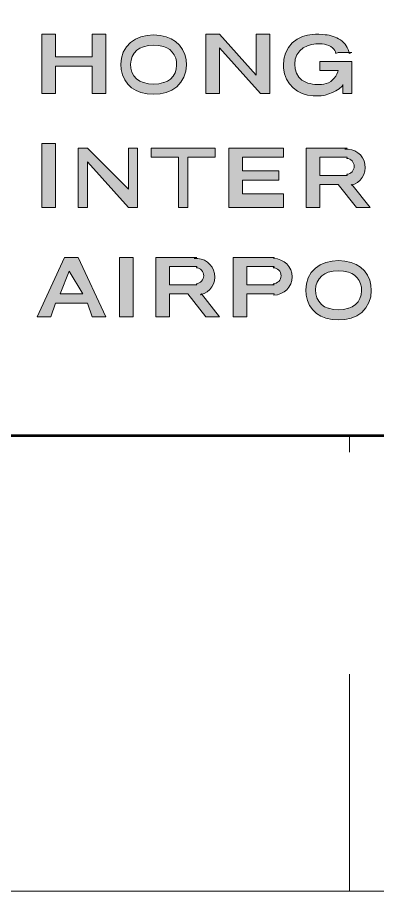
# Model space of a CAD drawing. Header units: inches. Extents: x 241.812 to 242.232, y 83.676 to 83.973.
# Drawn here: x 242.00256 to 242.01046, y 83.67609 to 83.69527 of the extents above; entities that cross this region are included whole.
import ezdxf

# ---------------------------------------------------------------- set-up
doc = ezdxf.new("R2010")
doc.units = ezdxf.units.IN
doc.header["$MEASUREMENT"] = 0
doc.linetypes.add('DGN2', pattern=[0.00224624150771958, 0.00112312075385979, -0.00112312075385979])
doc.layers.get('0').update_dxf_attribs({"lineweight": 0})
doc.layers.add('Level 63', color=7, linetype='Continuous', lineweight=0)

# ---------------------------------------------------------------- blocks, each defined once
blk = doc.blocks.new('AnonymusCell')
at = {"layer": 'Level 63', "linetype": 'Continuous', "lineweight": 0}
h = blk.add_hatch(color=7, dxfattribs=at)
h.paths.add_polyline_path([(-0.00153445288083276, 0.0002814600347562646), (-0.001507982362738858, 0.0005510912018280578), (-0.001425725500837416, 0.0008081658409935244), (-0.001291658260470285, 0.001040257999903815), (-0.00111226091195249, 0.001236149278611265), (-0.0008962048003127165, 0.001386371081935067), (-0.0006539332579222901, 0.001483662286688059), (-0.0003779530227348005, 0.001545581851047473), (-9.637629403869141e-05, 0.001566359365455128), (0.0001852004356237558, 0.001545581865315171), (0.000461180710658482, 0.001483662293054522), (0.0006744522445387702, 0.001401508800540796), (0.0008686928527481541, 0.001278198947574083), (0.001036701776683913, 0.001118303995014003), (0.001172250701301891, 0.0009277514621715), (0.001270314647058512, 0.0007136053857266234), (0.00132725825255875, 0.0004838044465316216), (0.001340970542457853, 0.0002468676721321117), (0.001341700383932221, 0.0002468738020411365), (0.001315229865838319, -2.275736503065673e-05), (0.001232973003936877, -0.0002798320041961233), (0.001098905763569746, -0.0005119241631064142), (0.0009195084150519506, -0.0007078154418138638), (0.0007034523034121776, -0.0008580372451376661), (0.0004611807669334667, -0.0009553284498906578), (0.0001852005317459771, -0.001017248014250072), (-9.6376196950132e-05, -0.001038025528657727), (-0.0003779529266125792, -0.00101724802851777), (-0.000653933207559021, -0.0009553284562571207), (-0.0008672047414393091, -0.000873174963743395), (-0.001061445349648693, -0.0007498651107766818), (-0.001229454273584452, -0.0005899701582166017), (-0.00136500319820243, -0.0003994176253740989), (-0.001463067143959051, -0.0001852715489292223), (-0.001520010749459288, 4.452939026577951e-05), (-0.001533723039358392, 0.0002814661646652894)])
h.paths.add_polyline_path([(-0.0005456527019873647, 0.001051130923400478), (-0.0003264053179350412, 0.001101850825619977), (-0.0001024775271503131, 0.001119481343806683), (0.0001215744065916624, 0.001103663749347561), (0.0003411916934510373, 0.001054719883285316), (0.0003411229187690878, 0.001054471772505394), (0.0004823641951361424, 0.001002093214708566), (0.0006108662408337295, 0.0009215305067016288), (0.0007215336243007187, 0.0008159781638710228), (0.0008099781036321474, 0.0006896216039251613), (0.0008726926312192518, 0.000547471184376036), (0.0009071904172515133, 0.0003951635293333311), (0.0009121035371890684, 0.000238738023000451), (0.0009137877351008683, 0.0002387418663261087), (0.000896114361353284, 6.769107815784992e-05), (0.000843222938613053, -9.524649661329931e-05), (0.0007576477223665279, -0.0002422638186203585), (0.0006434889888282669, -0.0003663166562830611), (0.0005062165733988877, -0.0004614611051465545), (0.00035240778743173, -0.000523138385801758), (0.0003420121198018933, -0.0005261379151306755), (0.0001250181237537618, -0.0005748231903623946), (-9.637620735247765e-05, -0.0005911598525472073), (-0.0003177705391408381, -0.0005748232015605481), (-0.0005347645375195498, -0.0005261379373280306), (-0.0005451602843322689, -0.000523138385801758), (-0.0007061677436581704, -0.0004575312743781978), (-0.0008485993076305931, -0.0003553046352635647), (-0.0009649453989482026, -0.0002218482768512331), (-0.001049071773707055, -6.419856671868729e-05), (-0.001096542943798795, 0.0001093325547287805), (-0.001104856034089607, 0.0002895958137969501), (-0.001106540232001407, 0.0002895919704712924), (-0.001088886940578959, 0.0004605476794381502), (-0.001036054250391771, 0.0006234038507670903), (-0.0009505707554922083, 0.0007703661221398761), (-0.0008365277304847041, 0.000894400819618113), (-0.0006993833208639444, 0.0009895715923278203), (-0.0005457013136833666, 0.001051323528486137)])
at = {"layer": 'Level 63', "color": 7, "linetype": 'Continuous', "lineweight": 0}
for points in [[(-0.00153445288083276, 0.0002814600347562646), (-0.001507982362738858, 0.0005510912018280578), (-0.001425725500837416, 0.0008081658409935244), (-0.001291658260470285, 0.001040257999903815), (-0.00111226091195249, 0.001236149278611265), (-0.0008962048003127165, 0.001386371081935067), (-0.0006539332579222901, 0.001483662286688059), (-0.0003779530227348005, 0.001545581851047473), (-9.637629403869141e-05, 0.001566359365455128), (0.0001852004356237558, 0.001545581865315171), (0.000461180710658482, 0.001483662293054522), (0.0006744522445387702, 0.001401508800540796), (0.0008686928527481541, 0.001278198947574083), (0.001036701776683913, 0.001118303995014003), (0.001172250701301891, 0.0009277514621715), (0.001270314647058512, 0.0007136053857266234), (0.00132725825255875, 0.0004838044465316216), (0.001340970542457853, 0.0002468676721321117), (0.001341700383932221, 0.0002468738020411365), (0.001315229865838319, -2.275736503065673e-05), (0.001232973003936877, -0.0002798320041961233), (0.001098905763569746, -0.0005119241631064142), (0.0009195084150519506, -0.0007078154418138638), (0.0007034523034121776, -0.0008580372451376661), (0.0004611807669334667, -0.0009553284498906578), (0.0001852005317459771, -0.001017248014250072), (-9.6376196950132e-05, -0.001038025528657727), (-0.0003779529266125792, -0.00101724802851777), (-0.000653933207559021, -0.0009553284562571207), (-0.0008672047414393091, -0.000873174963743395), (-0.001061445349648693, -0.0007498651107766818), (-0.001229454273584452, -0.0005899701582166017), (-0.00136500319820243, -0.0003994176253740989), (-0.001463067143959051, -0.0001852715489292223), (-0.001520010749459288, 4.452939026577951e-05), (-0.001533723039358392, 0.0002814661646652894)], [(-0.0005456527019873647, 0.001051130923400478), (-0.0003264053179350412, 0.001101850825619977), (-0.0001024775271503131, 0.001119481343806683), (0.0001215744065916624, 0.001103663749347561), (0.0003411916934510373, 0.001054719883285316), (0.0003411229187690878, 0.001054471772505394), (0.0004823641951361424, 0.001002093214708566), (0.0006108662408337295, 0.0009215305067016288), (0.0007215336243007187, 0.0008159781638710228), (0.0008099781036321474, 0.0006896216039251613), (0.0008726926312192518, 0.000547471184376036), (0.0009071904172515133, 0.0003951635293333311), (0.0009121035371890684, 0.000238738023000451), (0.0009137877351008683, 0.0002387418663261087), (0.000896114361353284, 6.769107815784992e-05), (0.000843222938613053, -9.524649661329931e-05), (0.0007576477223665279, -0.0002422638186203585), (0.0006434889888282669, -0.0003663166562830611), (0.0005062165733988877, -0.0004614611051465545), (0.00035240778743173, -0.000523138385801758), (0.0003420121198018933, -0.0005261379151306755), (0.0001250181237537618, -0.0005748231903623946), (-9.637620735247765e-05, -0.0005911598525472073), (-0.0003177705391408381, -0.0005748232015605481), (-0.0005347645375195498, -0.0005261379373280306), (-0.0005451602843322689, -0.000523138385801758), (-0.0007061677436581704, -0.0004575312743781978), (-0.0008485993076305931, -0.0003553046352635647), (-0.0009649453989482026, -0.0002218482768512331), (-0.001049071773707055, -6.419856671868729e-05), (-0.001096542943798795, 0.0001093325547287805), (-0.001104856034089607, 0.0002895958137969501), (-0.001106540232001407, 0.0002895919704712924), (-0.001088886940578959, 0.0004605476794381502), (-0.001036054250391771, 0.0006234038507670903), (-0.0009505707554922083, 0.0007703661221398761), (-0.0008365277304847041, 0.000894400819618113), (-0.0006993833208639444, 0.0009895715923278203), (-0.0005457013136833666, 0.001051323528486137)]]:
    blk.add_lwpolyline(points, close=True, dxfattribs=at)
blk = doc.blocks.new('AnonymusCell_6')
at = {"layer": 'Level 63', "linetype": 'Continuous', "lineweight": 0}
h = blk.add_hatch(color=7, dxfattribs=at)
h.paths.add_polyline_path([(-0.001420591493626944, 0.0001814600347529449), (-0.001394120975533042, 0.0004510912018247382), (-0.0013118641136316, 0.0007081658409902047), (-0.001177796873264469, 0.0009402579999004956), (-0.0009983995247466737, 0.001136149278607945), (-0.0007823434131069007, 0.001286371081931748), (-0.0005400718706596308, 0.001383662286713161), (-0.0002640916354721412, 0.001445581851072575), (1.748509322396785e-05, 0.00146635936548023), (0.000299061822886415, 0.001445581865340273), (0.0005750420964432124, 0.001383662293051202), (0.0007883136303235005, 0.001301508800537476), (0.0009825542385328845, 0.001178198947570763), (0.001150563162468643, 0.001018303995010683), (0.001286112087086622, 0.0008277514621681803), (0.001384176032843243, 0.0006136053857233037), (0.00144111963834348, 0.0003838044465283019), (0.001454831928242584, 0.000146867672128792), (0.001455561769716951, 0.0001468738020378169), (0.001429091251623049, -0.0001227573650339764), (0.001346834389721607, -0.000379832004199443), (0.001212767149354477, -0.0006119241631097339), (0.001033369800836681, -0.0008078154418171835), (0.0008173136891969079, -0.0009580372451409858), (0.0005750421541961259, -0.001055328449893977), (0.0002990619190086363, -0.001117248014253391), (1.748519031252727e-05, -0.001138025528661046), (-0.0002640915393499199, -0.00111724802852109), (-0.0005400718203532051, -0.00105532845626044), (-0.0007533433542334933, -0.0009731749637467146), (-0.0009475839624428772, -0.0008498651107800015), (-0.001115592886378636, -0.0006899701582199214), (-0.001251141810996614, -0.0004994176253774185), (-0.001349205756753236, -0.0002852715489325419), (-0.001406149362253473, -5.547060973754014e-05), (-0.001419861652152576, 0.0001814661646619697)])
h.paths.add_polyline_path([(-0.0004317913147247054, 0.0009511309234255805), (-0.000212543930672382, 0.001001850825645079), (1.138386011234616e-05, 0.001019481343831785), (0.0002354357938543217, 0.001003663749372663), (0.0004550530807136965, 0.0009547198833104176), (0.0004549843045538182, 0.0009544717725020746), (0.0005962255809208727, 0.0009020932147052463), (0.0007247276266184599, 0.0008215305066983092), (0.000835395010085449, 0.0007159781638677032), (0.0009238394894168778, 0.0005896216039218416), (0.0009865540170039822, 0.0004474711843727164), (0.001021051803036244, 0.0002951635293300114), (0.001025964922973799, 0.0001387380229971313), (0.001027649120885599, 0.0001387418663227891), (0.001009975747138014, -3.230892184546974e-05), (0.0009570843243977833, -0.000195246496616619), (0.0008715091081512583, -0.0003422638186236782), (0.0007573503746129973, -0.0004663166562863807), (0.0006200779591836181, -0.0005614611051498741), (0.0004662691732164603, -0.0006231383858050776), (0.0004558735070645525, -0.0006261379151339952), (0.000238879511016421, -0.0006748231903657143), (1.748517991018161e-05, -0.0006911598525505269), (-0.0002039091518781788, -0.0006748232015638678), (-0.0004209031502568905, -0.0006261379373313503), (-0.0004312988971264531, -0.0006231383858050776), (-0.0005923063564523545, -0.0005575312743815175), (-0.0007347379204247773, -0.0004553046352668844), (-0.0008510840117423868, -0.0003218482768545528), (-0.0009352103865012396, -0.0001641985667220069), (-0.0009826815565929792, 9.332554725460795e-06), (-0.0009909946468837916, 0.0001895958137936304), (-0.0009926788447955914, 0.0001895919704679727), (-0.0009750255533731433, 0.0003605476794348306), (-0.0009221928631859555, 0.0005234038507637706), (-0.0008367093682863924, 0.0006703661221365564), (-0.0007226663432788882, 0.0007944008196147934), (-0.0005855219336581285, 0.0008895715923245007), (-0.0004318399264775508, 0.000951323528482817)])
at = {"layer": 'Level 63', "color": 7, "linetype": 'Continuous', "lineweight": 0}
for points in [[(-0.001420591493626944, 0.0001814600347529449), (-0.001394120975533042, 0.0004510912018247382), (-0.0013118641136316, 0.0007081658409902047), (-0.001177796873264469, 0.0009402579999004956), (-0.0009983995247466737, 0.001136149278607945), (-0.0007823434131069007, 0.001286371081931748), (-0.0005400718706596308, 0.001383662286713161), (-0.0002640916354721412, 0.001445581851072575), (1.748509322396785e-05, 0.00146635936548023), (0.000299061822886415, 0.001445581865340273), (0.0005750420964432124, 0.001383662293051202), (0.0007883136303235005, 0.001301508800537476), (0.0009825542385328845, 0.001178198947570763), (0.001150563162468643, 0.001018303995010683), (0.001286112087086622, 0.0008277514621681803), (0.001384176032843243, 0.0006136053857233037), (0.00144111963834348, 0.0003838044465283019), (0.001454831928242584, 0.000146867672128792), (0.001455561769716951, 0.0001468738020378169), (0.001429091251623049, -0.0001227573650339764), (0.001346834389721607, -0.000379832004199443), (0.001212767149354477, -0.0006119241631097339), (0.001033369800836681, -0.0008078154418171835), (0.0008173136891969079, -0.0009580372451409858), (0.0005750421541961259, -0.001055328449893977), (0.0002990619190086363, -0.001117248014253391), (1.748519031252727e-05, -0.001138025528661046), (-0.0002640915393499199, -0.00111724802852109), (-0.0005400718203532051, -0.00105532845626044), (-0.0007533433542334933, -0.0009731749637467146), (-0.0009475839624428772, -0.0008498651107800015), (-0.001115592886378636, -0.0006899701582199214), (-0.001251141810996614, -0.0004994176253774185), (-0.001349205756753236, -0.0002852715489325419), (-0.001406149362253473, -5.547060973754014e-05), (-0.001419861652152576, 0.0001814661646619697)], [(-0.0004317913147247054, 0.0009511309234255805), (-0.000212543930672382, 0.001001850825645079), (1.138386011234616e-05, 0.001019481343831785), (0.0002354357938543217, 0.001003663749372663), (0.0004550530807136965, 0.0009547198833104176), (0.0004549843045538182, 0.0009544717725020746), (0.0005962255809208727, 0.0009020932147052463), (0.0007247276266184599, 0.0008215305066983092), (0.000835395010085449, 0.0007159781638677032), (0.0009238394894168778, 0.0005896216039218416), (0.0009865540170039822, 0.0004474711843727164), (0.001021051803036244, 0.0002951635293300114), (0.001025964922973799, 0.0001387380229971313), (0.001027649120885599, 0.0001387418663227891), (0.001009975747138014, -3.230892184546974e-05), (0.0009570843243977833, -0.000195246496616619), (0.0008715091081512583, -0.0003422638186236782), (0.0007573503746129973, -0.0004663166562863807), (0.0006200779591836181, -0.0005614611051498741), (0.0004662691732164603, -0.0006231383858050776), (0.0004558735070645525, -0.0006261379151339952), (0.000238879511016421, -0.0006748231903657143), (1.748517991018161e-05, -0.0006911598525505269), (-0.0002039091518781788, -0.0006748232015638678), (-0.0004209031502568905, -0.0006261379373313503), (-0.0004312988971264531, -0.0006231383858050776), (-0.0005923063564523545, -0.0005575312743815175), (-0.0007347379204247773, -0.0004553046352668844), (-0.0008510840117423868, -0.0003218482768545528), (-0.0009352103865012396, -0.0001641985667220069), (-0.0009826815565929792, 9.332554725460795e-06), (-0.0009909946468837916, 0.0001895958137936304), (-0.0009926788447955914, 0.0001895919704679727), (-0.0009750255533731433, 0.0003605476794348306), (-0.0009221928631859555, 0.0005234038507637706), (-0.0008367093682863924, 0.0006703661221365564), (-0.0007226663432788882, 0.0007944008196147934), (-0.0005855219336581285, 0.0008895715923245007), (-0.0004318399264775508, 0.000951323528482817)]]:
    blk.add_lwpolyline(points, close=True, dxfattribs=at)
blk = doc.blocks.new('AnonymusCell_22')
at = {"layer": 'Level 63', "linetype": 'Continuous', "lineweight": 0}
h = blk.add_hatch(color=7, dxfattribs=at)
h.paths.add_polyline_path([(0.0006999999999948159, -0.0005000000000023874), (0.0001000000000033197, 0.0007999999999981355), (-0.0002000000000066393, 0.0007999999999981355), (-0.0007999999999981355, -0.0005000000000023874), (-0.0004999999999881766, -0.0005000000000023874), (-0.0004000000000132786, -0.0001999999999924285), (0.000300000000009959, -0.0001999999999924285), (0.0004000000000132786, -0.0005000000000023874)])
h.paths.add_polyline_path([(0.0002000000000066393, 0), (-0.0001000000000033197, 0.0005000000000023874), (-0.000300000000009959, 0)])
at = {"layer": 'Level 63', "color": 7, "linetype": 'Continuous', "lineweight": 0}
for points in [[(0.0006999999999948159, -0.0005000000000023874), (0.0001000000000033197, 0.0007999999999981355), (-0.0002000000000066393, 0.0007999999999981355), (-0.0007999999999981355, -0.0005000000000023874), (-0.0004999999999881766, -0.0005000000000023874), (-0.0004000000000132786, -0.0001999999999924285), (0.000300000000009959, -0.0001999999999924285), (0.0004000000000132786, -0.0005000000000023874)], [(0.0002000000000066393, 0), (-0.0001000000000033197, 0.0005000000000023874), (-0.000300000000009959, 0)]]:
    blk.add_lwpolyline(points, close=True, dxfattribs=at)
blk = doc.blocks.new('AnonymusCell_28')
at = {"layer": 'Level 63', "linetype": 'Continuous', "lineweight": 0}
h = blk.add_hatch(color=7, dxfattribs=at)
edge = h.paths.add_edge_path()
edge.add_line((-0.0007999999999981355, 0.0007999999999981355), (0.0001000000000033197, 0.0007999999999981355))
edge.add_line((0.0001000000000033197, 0.0007999999999981355), (4.365992762700444e-05, 0.0007763599121943798))
edge.add_arc((9.179500787581674e-05, 0.0003763586290261856), 0.000402887096446676, -76.80756388908873, 96.8618249998002, ccw=False)
edge.add_line((0.0001837428443138833, -1.589589020056792e-05), (0.0002000000000066393, 0))
edge.add_line((0.0002000000000066393, 0), (0.0005999999999914962, -0.0005000000000023874))
edge.add_line((0.0005999999999914962, -0.0005000000000023874), (0.000300000000009959, -0.0005000000000023874))
edge.add_line((0.000300000000009959, -0.0005000000000023874), (-0.0001000000000033197, 0))
edge.add_line((-0.0001000000000033197, 0), (-0.0004999999999881766, 0))
edge.add_line((-0.0004999999999881766, 0), (-0.0004999999999881766, -0.0005000000000023874))
edge.add_line((-0.0004999999999881766, -0.0005000000000023874), (-0.0007999999999981355, -0.0005000000000023874))
edge.add_line((-0.0007999999999981355, -0.0005000000000023874), (-0.0007999999999981355, 0.0007999999999981355))
edge = h.paths.add_edge_path()
edge.add_arc((7.633502221437993e-05, 0.00040135862901991), 0.0001755281055962103, 274.445630553288, 445.5543666643991)
edge.add_line((8.994075128043733e-05, 0.0005763586289901923), (0.0001000000000033197, 0.0006000000000057071))
edge.add_line((0.0001000000000033197, 0.0006000000000057071), (-0.0004999999999881766, 0.0006000000000057071))
edge.add_line((-0.0004999999999881766, 0.0006000000000057071), (-0.0004999999999881766, 0.0002000000000066393))
edge.add_line((-0.0004999999999881766, 0.0002000000000066393), (0.0001000000000033197, 0.0002000000000066393))
edge.add_line((0.0001000000000033197, 0.0002000000000066393), (8.99407427823462e-05, 0.0002263586283817176))
at = {"layer": 'Level 63', "color": 7, "linetype": 'Continuous', "lineweight": 0}
for points in [[(-0.0007999999999981355, 0.0007999999999981355), (0.0001000000000033197, 0.0007999999999981355), (4.365992762700444e-05, 0.0007763599121943798, -0.9462266729595601), (0.0001837428443138833, -1.589589020056792e-05), (0.0002000000000066393, 0), (0.0005999999999914962, -0.0005000000000023874), (0.000300000000009959, -0.0005000000000023874), (-0.0001000000000033197, 0), (-0.0004999999999881766, 0), (-0.0004999999999881766, -0.0005000000000023874), (-0.0007999999999981355, -0.0005000000000023874)], [(8.99407427823462e-05, 0.0002263586283817176, 0.9252707457189694), (8.994075128043733e-05, 0.0005763586289901923), (0.0001000000000033197, 0.0006000000000057071), (-0.0004999999999881766, 0.0006000000000057071), (-0.0004999999999881766, 0.0002000000000066393), (0.0001000000000033197, 0.0002000000000066393)]]:
    blk.add_lwpolyline(points, format="xyb", close=True, dxfattribs=at)
blk = doc.blocks.new('AnonymusCell_30')
at = {"layer": 'Level 63', "linetype": 'Continuous', "lineweight": 0}
h = blk.add_hatch(color=7, dxfattribs=at)
edge = h.paths.add_edge_path()
edge.add_line((-0.0007999999999981355, 0.0007999999999981355), (0.0001000000000033197, 0.0007999999999981355))
edge.add_line((0.0001000000000033197, 0.0007999999999981355), (8.994074798351903e-05, 0.0007763586290252533))
edge.add_arc((8.994074798351903e-05, 0.0003763586290261856), 0.0003999999999990678, -90, 90, ccw=False)
edge.add_line((8.994074798351903e-05, -2.364137097288221e-05), (0.0001000000000033197, 0))
edge.add_line((0.0001000000000033197, 0), (-0.0004999999999881766, 0))
edge.add_line((-0.0004999999999881766, 0), (-0.0004999999999881766, -0.0005000000000023874))
edge.add_line((-0.0004999999999881766, -0.0005000000000023874), (-0.0007999999999981355, -0.0005000000000023874))
edge.add_line((-0.0007999999999981355, -0.0005000000000023874), (-0.0007999999999981355, 0.0007999999999981355))
edge = h.paths.add_edge_path()
edge.add_arc((7.261401563596337e-05, 0.00040135862901991), 0.0001750000001254387, -90.00218055164862, 89.99781944835138, ccw=False)
edge.add_line((7.260735551994912e-05, 0.0002263586290212061), (0.0001000000000033197, 0.0002000000000066393))
edge.add_line((0.0001000000000033197, 0.0002000000000066393), (-0.0004999999999881766, 0.0002000000000066393))
edge.add_line((-0.0004999999999881766, 0.0002000000000066393), (-0.0004999999999881766, 0.0006000000000057071))
edge.add_line((-0.0004999999999881766, 0.0006000000000057071), (0.0001000000000033197, 0.0006000000000057071))
edge.add_line((0.0001000000000033197, 0.0006000000000057071), (7.262067575197761e-05, 0.000576358629018614))
at = {"layer": 'Level 63', "color": 7, "linetype": 'Continuous', "lineweight": 0}
for points in [[(-0.0007999999999981355, 0.0007999999999981355), (0.0001000000000033197, 0.0007999999999981355), (8.994074798351903e-05, 0.0007763586290252533, -0.9999999999999999), (8.994074798351903e-05, -2.364137097288221e-05), (0.0001000000000033197, 0), (-0.0004999999999881766, 0), (-0.0004999999999881766, -0.0005000000000023874), (-0.0007999999999981355, -0.0005000000000023874)], [(7.262067575197761e-05, 0.000576358629018614, -0.9999999999999999), (7.260735551994912e-05, 0.0002263586290212061), (0.0001000000000033197, 0.0002000000000066393), (-0.0004999999999881766, 0.0002000000000066393), (-0.0004999999999881766, 0.0006000000000057071), (0.0001000000000033197, 0.0006000000000057071)]]:
    blk.add_lwpolyline(points, format="xyb", close=True, dxfattribs=at)
blk = doc.blocks.new('AnonymusCell_32')
at = {"layer": 'Level 63', "linetype": 'Continuous', "lineweight": 0}
h = blk.add_hatch(color=7, dxfattribs=at)
edge = h.paths.add_edge_path()
edge.add_line((-0.0007999999999981355, 0.0007999999999981355), (0.0001000000000033197, 0.0007999999999981355))
edge.add_line((0.0001000000000033197, 0.0007999999999981355), (4.365992762700444e-05, 0.000776359912180169))
edge.add_arc((9.179500787581674e-05, 0.0003763586290119747), 0.000402887096446676, -76.80756388908873, 96.8618249998002, ccw=False)
edge.add_line((0.0001837428443138833, -1.589589021477877e-05), (0.0002000000000066393, 0))
edge.add_line((0.0002000000000066393, 0), (0.0005999999999914962, -0.0005000000000023874))
edge.add_line((0.0005999999999914962, -0.0005000000000023874), (0.000300000000009959, -0.0005000000000023874))
edge.add_line((0.000300000000009959, -0.0005000000000023874), (-0.0001000000000033197, 0))
edge.add_line((-0.0001000000000033197, 0), (-0.0004999999999881766, 0))
edge.add_line((-0.0004999999999881766, 0), (-0.0004999999999881766, -0.0005000000000023874))
edge.add_line((-0.0004999999999881766, -0.0005000000000023874), (-0.0007999999999981355, -0.0005000000000023874))
edge.add_line((-0.0007999999999981355, -0.0005000000000023874), (-0.0007999999999981355, 0.0007999999999981355))
edge = h.paths.add_edge_path()
edge.add_arc((7.633502221437993e-05, 0.00040135862901991), 0.0001755281055962103, 274.445630553288, 445.5543666643991)
edge.add_line((8.994075128043733e-05, 0.0005763586289901923), (0.0001000000000033197, 0.0005999999999914962))
edge.add_line((0.0001000000000033197, 0.0005999999999914962), (-0.0004999999999881766, 0.0005999999999914962))
edge.add_line((-0.0004999999999881766, 0.0005999999999914962), (-0.0004999999999881766, 0.0001999999999924285))
edge.add_line((-0.0004999999999881766, 0.0001999999999924285), (0.0001000000000033197, 0.0001999999999924285))
edge.add_line((0.0001000000000033197, 0.0001999999999924285), (8.99407427823462e-05, 0.0002263586283817176))
at = {"layer": 'Level 63', "color": 7, "linetype": 'Continuous', "lineweight": 0}
for points in [[(-0.0007999999999981355, 0.0007999999999981355), (0.0001000000000033197, 0.0007999999999981355), (4.365992762700444e-05, 0.000776359912180169, -0.9462266729595601), (0.0001837428443138833, -1.589589021477877e-05), (0.0002000000000066393, 0), (0.0005999999999914962, -0.0005000000000023874), (0.000300000000009959, -0.0005000000000023874), (-0.0001000000000033197, 0), (-0.0004999999999881766, 0), (-0.0004999999999881766, -0.0005000000000023874), (-0.0007999999999981355, -0.0005000000000023874)], [(8.99407427823462e-05, 0.0002263586283817176, 0.9252707457189694), (8.994075128043733e-05, 0.0005763586289901923), (0.0001000000000033197, 0.0005999999999914962), (-0.0004999999999881766, 0.0005999999999914962), (-0.0004999999999881766, 0.0001999999999924285), (0.0001000000000033197, 0.0001999999999924285)]]:
    blk.add_lwpolyline(points, format="xyb", close=True, dxfattribs=at)

msp = doc.modelspace()

# ---------------------------------------------------------------- hatches: boundary and pattern name
at = {"layer": 'Level 63', "linetype": 'Continuous', "lineweight": 0}
for points in [[(242.0042, 83.6936), (242.0045, 83.6936), (242.0045, 83.6949), (242.0042, 83.6949), (242.0042, 83.6944), (242.0034, 83.6944), (242.0034, 83.6949), (242.0031, 83.6949), (242.0031, 83.6936), (242.0034, 83.6936), (242.0034, 83.69420000000001), (242.0042, 83.69420000000001)], [(242.007, 83.69460000000001), (242.007, 83.6936), (242.0067, 83.6936), (242.0067, 83.6949), (242.007, 83.6949), (242.0078, 83.694), (242.0078, 83.6949), (242.0081, 83.6949), (242.0081, 83.6936), (242.0079, 83.6936)], [(242.0031, 83.69250000000001), (242.0034, 83.69250000000001), (242.0034, 83.6911), (242.0031, 83.6911)], [(242.005, 83.6915), (242.0041, 83.6924), (242.0039, 83.6924), (242.0039, 83.6911), (242.0041, 83.6911), (242.0041, 83.69210000000001), (242.005, 83.6911), (242.0052, 83.6911), (242.0052, 83.6924), (242.005, 83.6924)], [(242.0063, 83.6922), (242.0063, 83.6911), (242.0061, 83.6911), (242.0061, 83.6922), (242.0055, 83.6922), (242.0055, 83.6924), (242.0069, 83.6924), (242.0069, 83.6922)], [(242.0075, 83.6922), (242.0084, 83.6922), (242.0084, 83.6924), (242.0072, 83.6924), (242.0072, 83.6911), (242.0084, 83.6911), (242.0084, 83.6914), (242.0075, 83.6914), (242.0075, 83.6917), (242.0083, 83.6917), (242.0083, 83.6919), (242.0075, 83.6919)], [(242.0048, 83.69), (242.0051, 83.69), (242.0051, 83.6887), (242.0048, 83.6887)]]:
    msp.add_hatch(color=7, dxfattribs=at).paths.add_polyline_path(points)
h = msp.add_hatch(color=7, dxfattribs=at)
edge = h.paths.add_edge_path()
edge.add_arc((242.0093364047714, 83.69443470865804), 0.0002191012676528824, 10.9586480408538, 49.13231470752046)
edge.add_arc((242.0092195174792, 83.69424322074613), 0.0004419330492042439, 53.92196902747793, 79.68483013858904)
edge.add_arc((242.0091705245408, 83.69400991254159), 0.0006802735913197045, 79.14373795398106, 110.9286185095366)
edge.add_line((242.0089275276997, 83.69464530587982), (242.0088358329867, 83.69460349471677))
edge.add_line((242.0088358329867, 83.69460349471677), (242.0087572747935, 83.69453678574558))
edge.add_line((242.0087572747935, 83.69453678574558), (242.0086973190892, 83.6944498204832))
edge.add_line((242.0086973190892, 83.6944498204832), (242.008660137508, 83.69434864985101))
edge.add_line((242.008660137508, 83.69434864985101), (242.0086483170924, 83.69424031316015))
edge.add_line((242.0086483170924, 83.69424031316015), (242.0086488450227, 83.69424032066587))
edge.add_line((242.0086488450227, 83.69424032066587), (242.008655565935, 83.69414017229957))
edge.add_line((242.008655565935, 83.69414017229957), (242.0086855159036, 83.6940449544465))
edge.add_line((242.0086855159036, 83.6940449544465), (242.0087368098853, 83.69396066009358))
edge.add_line((242.0087368098853, 83.69396066009358), (242.0088062194502, 83.69389259470545))
edge.add_line((242.0088062194502, 83.69389259470545), (242.0088893759846, 83.69384504229646))
edge.add_arc((242.0091682692095, 83.694582637616), 0.0007885608957602188, 249.2878215251697, 278.6515743029474)
edge.add_arc((242.0092223396543, 83.69418067043871), 0.0003830981439712933, 279.7001666655627, 344.1997277766739)
edge.add_line((242.0095909630862, 83.69407635863003), (242.0096, 83.6941))
edge.add_line((242.0096, 83.6941), (242.0092, 83.6941))
edge.add_line((242.0092, 83.6941), (242.0092, 83.6943))
edge.add_line((242.0092, 83.6943), (242.0099, 83.6943))
edge.add_line((242.0099, 83.6943), (242.0099, 83.6936))
edge.add_line((242.0099, 83.6936), (242.0097, 83.6936))
edge.add_line((242.0097, 83.6936), (242.0097, 83.69380000000001))
edge.add_line((242.0097, 83.69380000000001), (242.0096899382263, 83.69375835822962))
edge.add_arc((242.0091276541594, 83.69439313340705), 0.0008479993501143533, 265.0946002363776, 311.5345335697109, ccw=False)
edge.add_arc((242.0090596659002, 83.69420735442075), 0.0006591298787712103, 184.7995586449949, 269.60666697832824, ccw=False)
edge.add_line((242.0084028472579, 83.69415220491356), (242.0083994371205, 83.69421414001997))
edge.add_line((242.0083994371205, 83.69421414001997), (242.0084001689279, 83.69421415740331))
edge.add_line((242.0084001689279, 83.69421415740331), (242.0084080790944, 83.6943525571825))
edge.add_line((242.0084080790944, 83.6943525571825), (242.0084444790447, 83.69448572105807))
edge.add_line((242.0084444790447, 83.69448572105807), (242.0085075859227, 83.69460712671223))
edge.add_line((242.0085075859227, 83.69460712671223), (242.0085943087766, 83.69471082774056))
edge.add_line((242.0085943087766, 83.69471082774056), (242.0087003999528, 83.69479174490478))
edge.add_line((242.0087003999528, 83.69479174490478), (242.0088206631235, 83.69484591490661))
edge.add_arc((242.0091117812127, 83.69403136471844), 0.0008650096825459017, 95.26778333969031, 109.66675556191251, ccw=False)
edge.add_arc((242.0091629824817, 83.69374971009137), 0.001150449972398683, 82.20921748309848, 96.51923692754292, ccw=False)
edge.add_arc((242.0092461930637, 83.69413089808178), 0.000762122181645281, 58.143102554862594, 84.52312199930702, ccw=False)
edge.add_arc((242.0093986833546, 83.69440021486135), 0.0004530644903532232, 9.675430552585794, 56.54633610814142, ccw=False)
edge.add_line((242.0098453032879, 83.69447635990468), (242.0099, 83.6945))
edge.add_line((242.0099, 83.6945), (242.0096, 83.6945))
edge.add_line((242.0096, 83.6945), (242.0095515106485, 83.69447635991376))

# ---------------------------------------------------------------- linework, layer by layer
at = {"layer": 'Level 63', "color": 7, "linetype": 'Continuous', "lineweight": 0}
for p, q in [((242.0069, 83.6924), (242.0055, 83.6924)), ((242.0055, 83.6924), (242.0055, 83.6922)), ((242.0069, 83.6922), (242.0069, 83.6924)), ((242.0055, 83.6922), (242.0061, 83.6922)), ((242.0061, 83.6922), (242.0061, 83.6911)), ((242.0063, 83.6911), (242.0063, 83.6922)), ((242.0063, 83.6922), (242.0069, 83.6922)), ((242.0061, 83.6911), (242.0063, 83.6911)), ((242.0082, 83.69), (242.0073, 83.69)), ((242.0073, 83.69), (242.0073, 83.6887)), ((242.0076, 83.6887), (242.0076, 83.6892)), ((242.0076, 83.6892), (242.0082, 83.6892)), ((242.0082, 83.6892), (242.0082, 83.6892)), ((242.0073, 83.6887), (242.0076, 83.6887)), ((242.0098500015259, 83.68608999908444), (242.0098500015259, 83.68572999969481)), ((242.0098500015259, 83.68085999938964), (242.0098500015259, 83.67608999908444))]:
    msp.add_line(p, q, dxfattribs=at)
at = {"layer": 'Level 63', "color": 7, "linetype": 'DGN2', "lineweight": 0}
msp.add_lwpolyline([(241.8118, 83.9731), (242.2318, 83.9731), (242.2318, 83.6761), (241.8118, 83.6761)], close=True, dxfattribs=at)
at = {"layer": 'Level 63', "color": 7, "linetype": 'Continuous', "lineweight": 53}
msp.add_lwpolyline([(241.9384899990845, 83.68608999908444), (241.9384899990845, 83.68608999908444), (241.8198500015259, 83.68608999908444), (241.8198500015259, 83.96508999908444), (242.2238500015259, 83.96508999908444), (242.2238500015259, 83.68608999908444)], close=True, dxfattribs=at)
at = {"layer": 'Level 63', "color": 7, "linetype": 'Continuous', "lineweight": 0}
for points in [[(242.0042, 83.6936), (242.0045, 83.6936), (242.0045, 83.6949), (242.0042, 83.6949), (242.0042, 83.6944), (242.0034, 83.6944), (242.0034, 83.6949), (242.0031, 83.6949), (242.0031, 83.6936), (242.0034, 83.6936), (242.0034, 83.69420000000001), (242.0042, 83.69420000000001)], [(242.007, 83.69460000000001), (242.007, 83.6936), (242.0067, 83.6936), (242.0067, 83.6949), (242.007, 83.6949), (242.0078, 83.694), (242.0078, 83.6949), (242.0081, 83.6949), (242.0081, 83.6936), (242.0079, 83.6936)], [(242.0031, 83.69250000000001), (242.0034, 83.69250000000001), (242.0034, 83.6911), (242.0031, 83.6911)], [(242.005, 83.6915), (242.0041, 83.6924), (242.0039, 83.6924), (242.0039, 83.6911), (242.0041, 83.6911), (242.0041, 83.69210000000001), (242.005, 83.6911), (242.0052, 83.6911), (242.0052, 83.6924), (242.005, 83.6924)], [(242.0063, 83.6922), (242.0063, 83.6911), (242.0061, 83.6911), (242.0061, 83.6922), (242.0055, 83.6922), (242.0055, 83.6924), (242.0069, 83.6924), (242.0069, 83.6922)], [(242.0075, 83.6922), (242.0084, 83.6922), (242.0084, 83.6924), (242.0072, 83.6924), (242.0072, 83.6911), (242.0084, 83.6911), (242.0084, 83.6914), (242.0075, 83.6914), (242.0075, 83.6917), (242.0083, 83.6917), (242.0083, 83.6919), (242.0075, 83.6919)], [(242.0048, 83.69), (242.0051, 83.69), (242.0051, 83.6887), (242.0048, 83.6887)]]:
    msp.add_lwpolyline(points, close=True, dxfattribs=at)
msp.add_lwpolyline([(242.0095515106485, 83.69447635991376, 0.1681216918817196), (242.009479765888, 83.69460039799303, 0.112887585929564), (242.009298651207, 83.69467801112448, 0.1395837853500727), (242.0089275276997, 83.69464530587982), (242.0088358329867, 83.69460349471677), (242.0087572747935, 83.69453678574558), (242.0086973190892, 83.6944498204832), (242.008660137508, 83.69434864985101), (242.0086483170924, 83.69424031316015), (242.0086488450227, 83.69424032066587), (242.008655565935, 83.69414017229957), (242.0086855159036, 83.6940449544465), (242.0087368098853, 83.69396066009358), (242.0088062194502, 83.69389259470545), (242.0088893759846, 83.69384504229646, 0.1288292526481523), (242.0092868887214, 83.69380304945696, 0.2891058365241646), (242.0095909630862, 83.69407635863003), (242.0096, 83.6941), (242.0092, 83.6941), (242.0092, 83.6943), (242.0099, 83.6943), (242.0099, 83.6936), (242.0097, 83.6936), (242.0097, 83.69380000000001), (242.0096899382263, 83.69375835822962, -0.2054521106812942), (242.0090551410379, 83.69354824007354, -0.3879101202552179), (242.0084028472579, 83.69415220491356), (242.0083994371205, 83.69421414001997), (242.0084001689279, 83.69421415740331), (242.0084080790944, 83.6943525571825), (242.0084444790447, 83.69448572105807), (242.0085075859227, 83.69460712671223), (242.0085943087766, 83.69471082774056), (242.0087003999528, 83.69479174490478), (242.0088206631235, 83.69484591490661, -0.06291016497746851), (242.0090323640769, 83.6948927210149, -0.06252050866286506), (242.0093189330895, 83.69488954102046, -0.1156155998102989), (242.009648440785, 83.69477822102317, -0.2074127172870415), (242.0098453032879, 83.69447635990468), (242.0099, 83.6945), (242.0096, 83.6945)], format="xyb", close=True, dxfattribs=at)

# ---------------------------------------------------------------- block references
at = {"color": 7, "linetype": 'Continuous', "lineweight": 0, "xscale": 0.5, "yscale": 0.5, "zscale": 0.5}
for name, p in [('AnonymusCell', (242.0056, 83.6941)), ('AnonymusCell_6', (242.0096, 83.6892))]:
    msp.add_blockref(name, p, dxfattribs=at)
at = {"color": 7, "linetype": 'Continuous', "lineweight": 0}
for name, p in [('AnonymusCell_32', (242.0097, 83.69160000000001)), ('AnonymusCell_22', (242.0038, 83.6892)), ('AnonymusCell_28', (242.0064, 83.6892)), ('AnonymusCell_30', (242.0081, 83.6892))]:
    msp.add_blockref(name, p, dxfattribs=at)

doc.saveas('drawing.dxf')
